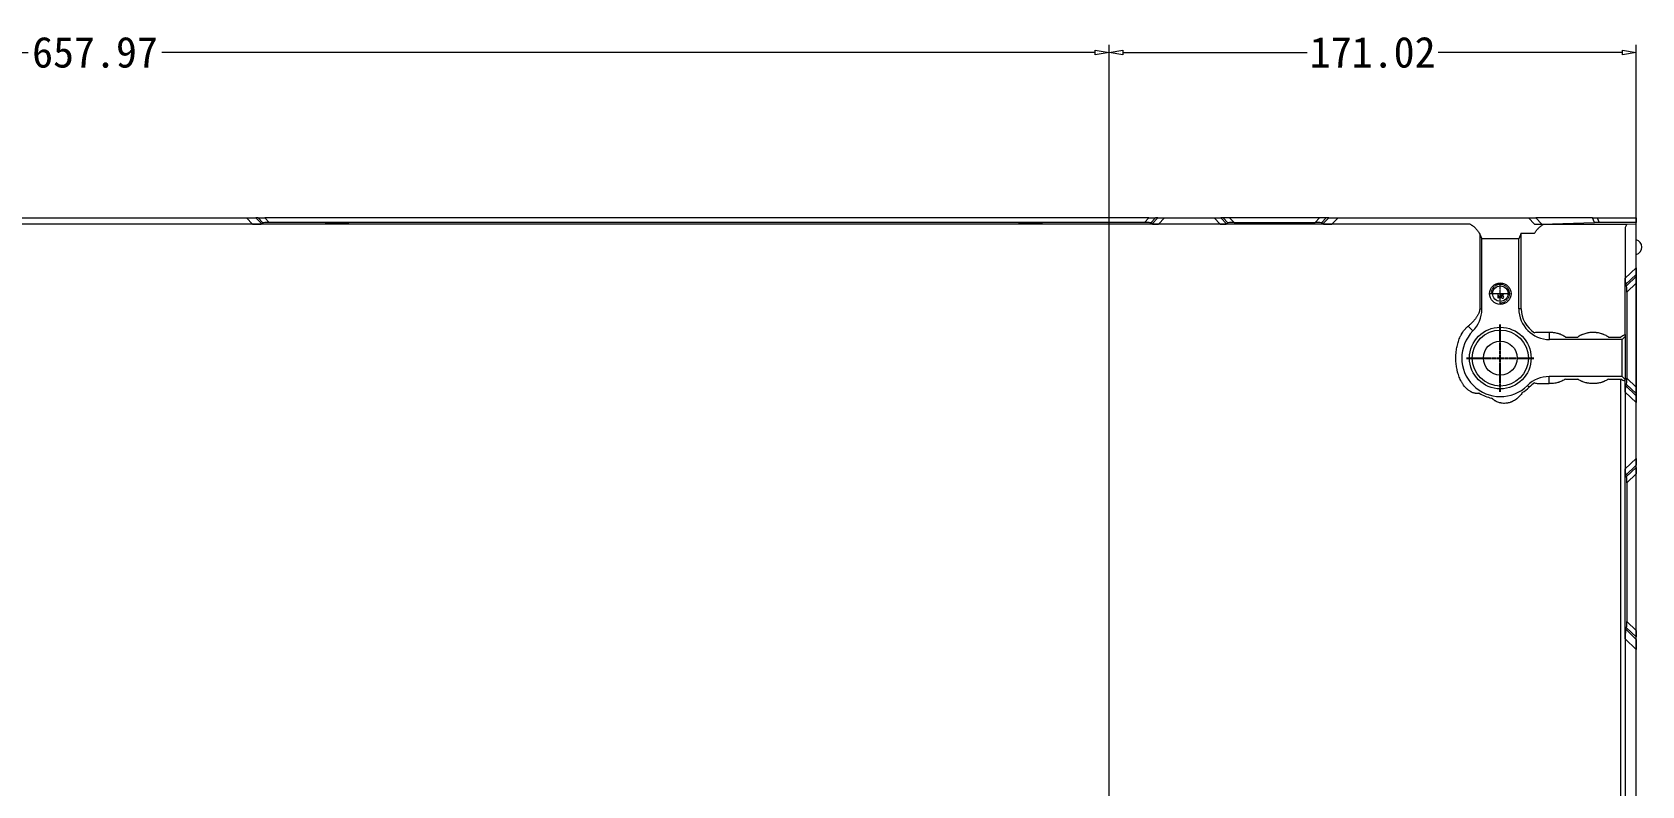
# Model space of a CAD drawing. Header units: millimetres. Extents: x 2035 to 3115, y 1699 to 2259.
# Drawn here: x 2593 to 3115, y 2015 to 2259 of the extents above; entities that cross this region are included whole.
import ezdxf

# ---------------------------------------------------------------- set-up
doc = ezdxf.new("R2010")
doc.units = ezdxf.units.MM
doc.linetypes.add('CENTER', pattern=[0.6, 0.375, -0.075, 0.075, -0.075])
doc.linetypes.add('HIDDEN', pattern=[9.525, 6.35, -3.175])
doc.layers.get('DEFPOINTS').update_dxf_attribs({"lineweight": 15})
doc.layers.add('5', color=7, linetype='Continuous', true_color=0xffffff)
doc.layers.add('6', color=7, linetype='Continuous', true_color=0xffffff)
doc.layers.add('52', color=3, linetype='Continuous', lineweight=15)
doc.layers.add('screw', color=33, linetype='Continuous', lineweight=13)
doc.styles.add('IT', font='NSimSun.ttf')
doc.styles.add('TXT', font='txt.shx', dxfattribs={"bigfont": 'gbcbig.shx'})
doc.dimstyles.new('t10', dxfattribs={"dimtxt": 10, "dimasz": 4.5, "dimexe": 2.5, "dimexo": 2.5, "dimgap": 1, "dimtad": 0, "dimzin": 9, "dimdsep": 46, "dimtxsty": 'IT', "dimblk": 'CLOSEDBLANK', "dimcen": 0, "dimclrd": 256, "dimclre": 256, "dimclrt": 200, "dimazin": 0, "dimtfac": 1, "dimtofl": 0, "dimtmove": 0, "dimatfit": 1, "dimldrblk": 'CLOSEDBLANK', "dimfxl": 1, "dimtolj": 1, "dimlwd": 0, "dimlwe": 0, "dimarcsym": 0})

# ---------------------------------------------------------------- blocks, each defined once
blk = doc.blocks.new('screw_m6_k')
at = {"layer": 'screw', "color": 1, "linetype": 'CENTER', "ltscale": 0.046609}
for p, q in [((-3.3, 0), (3.3, 0)), ((0, -3.3), (0, 3.3))]:
    blk.add_line(p, q, dxfattribs=at)
at = {"layer": 'screw', "color": 33}
blk.add_circle((0, 0), 2.5, dxfattribs=at)
at = {"layer": 'screw', "color": 92, "linetype": 'HIDDEN', "ltscale": 0.001835}
blk.add_arc((0, 0), 3, 270, 180, dxfattribs=at)
at = {"layer": 'screw', "color": 6, "style": 'TXT'}
blk.add_text('M6', height=1.2, dxfattribs=at).set_placement((-1.02, -1.5))
blk = doc.blocks.new('_CLOSEDBLANK')
at = {"color": 0, "linetype": 'ByBlock'}
for p, q in [((-1, -0.17), (-1, 0.17)), ((-1, 0.17), (0, 0)), ((0, 0), (-1, -0.17))]:
    blk.add_line(p, q, dxfattribs=at)
blk = doc.blocks.new('*D35')
at = {"layer": '52', "lineweight": 0, "transparency": 16777216}
for p, q in [((2284.05, 1892.9), (2284.05, 2255.08)), ((2288.55, 2252.58), (2591.34, 2252.58)), ((2937.52, 2252.58), (2634.73, 2252.58)), ((2942.02, 1893.2), (2942.02, 2255.08))]:
    blk.add_line(p, q, dxfattribs=at)
at = {"layer": 'DEFPOINTS', "color": 0, "transparency": 16777216}
for p in [(2942.02, 2252.58), (2284.05, 1890.4), (2942.02, 1890.7)]:
    blk.add_point(p, dxfattribs=at)
at = {"layer": '52', "lineweight": 0, "transparency": 16777216, "xscale": 4.5, "yscale": 4.5, "zscale": 4.5, "rotation": 180}
blk.add_blockref('_CLOSEDBLANK', (2284.05, 2252.58), dxfattribs=at)
at = {"layer": '52', "lineweight": 0, "transparency": 16777216, "xscale": 4.5, "yscale": 4.5, "zscale": 4.5}
blk.add_blockref('_CLOSEDBLANK', (2942.02, 2252.58), dxfattribs=at)
at = {"layer": '52', "color": 200, "transparency": 16777216, "insert": (2613.04, 2252.58), "char_height": 10, "attachment_point": 5, "style": 'IT'}
blk.add_mtext('\\A1;657.97', dxfattribs=at)
blk = doc.blocks.new('*D36')
at = {"layer": '52', "lineweight": 0, "transparency": 16777216}
for p, q in [((2942.02, 1892.9), (2942.02, 2255.08)), ((2946.52, 2252.58), (3006.33, 2252.58)), ((3108.54, 2252.58), (3048.72, 2252.58)), ((3113.04, 1892.9), (3113.04, 2255.08))]:
    blk.add_line(p, q, dxfattribs=at)
at = {"layer": 'DEFPOINTS', "color": 0, "transparency": 16777216}
for p in [(3113.04, 2252.58), (2942.02, 1890.4), (3113.04, 1890.4)]:
    blk.add_point(p, dxfattribs=at)
at = {"layer": '52', "lineweight": 0, "transparency": 16777216, "xscale": 4.5, "yscale": 4.5, "zscale": 4.5, "rotation": 180}
blk.add_blockref('_CLOSEDBLANK', (2942.02, 2252.58), dxfattribs=at)
at = {"layer": '52', "lineweight": 0, "transparency": 16777216, "xscale": 4.5, "yscale": 4.5, "zscale": 4.5}
blk.add_blockref('_CLOSEDBLANK', (3113.04, 2252.58), dxfattribs=at)
at = {"layer": '52', "color": 200, "transparency": 16777216, "insert": (3027.53, 2252.58), "char_height": 10, "attachment_point": 5, "style": 'IT'}
blk.add_mtext('\\A1;171.02', dxfattribs=at)

msp = doc.modelspace()

# ---------------------------------------------------------------- linework, layer by layer
at = {"layer": '5', "color": 7, "linetype": 'Continuous', "lineweight": 13}
for p, q in [((2584.882, 2198.896), (2662.165, 2198.896)), ((2662.165, 2198.896), (2665.189, 2198.896)), ((2664.164, 2196.853), (2662.165, 2198.896)), ((2666.006, 2198.896), (2665.189, 2198.896)), ((2665.189, 2198.896), (2667.13, 2196.912)), ((2666.006, 2198.896), (2668.124, 2198.896)), ((2666.006, 2198.896), (2667.519, 2197.301)), ((2954.949, 2198.896), (2668.124, 2198.896)), ((2669.586, 2197.355), (2668.124, 2198.896)), ((2954.949, 2198.896), (2953.487, 2197.355)), ((2954.949, 2198.896), (2957.068, 2198.896)), ((2955.555, 2197.301), (2957.068, 2198.896)), ((2955.949, 2196.907), (2957.841, 2198.896)), ((2957.841, 2198.896), (2957.068, 2198.896)), ((2957.841, 2198.896), (2960.013, 2198.896)), ((2960.013, 2198.896), (2958.069, 2196.853)), ((2960.013, 2198.896), (2976.06, 2198.896)), ((2976.06, 2198.896), (2978.232, 2198.896)), ((2978.004, 2196.853), (2976.06, 2198.896)), ((2979.006, 2198.896), (2978.232, 2198.896)), ((2978.232, 2198.896), (2980.125, 2196.907)), ((2981.124, 2198.896), (2979.006, 2198.896)), ((2980.519, 2197.301), (2979.006, 2198.896)), ((3010.323, 2198.896), (2981.124, 2198.896)), ((2981.124, 2198.896), (2982.586, 2197.355)), ((3008.861, 2197.355), (3010.323, 2198.896)), ((3012.441, 2198.896), (3010.323, 2198.896)), ((3012.441, 2198.896), (3010.928, 2197.301)), ((3011.317, 2196.912), (3013.258, 2198.896)), ((3013.258, 2198.896), (3012.441, 2198.896)), ((3013.258, 2198.896), (3016.282, 2198.896)), ((3016.282, 2198.896), (3014.283, 2196.853)), ((3016.282, 2198.896), (3078.066, 2198.896)), ((3078.066, 2198.896), (3080.472, 2198.896)), ((3080.067, 2196.853), (3078.066, 2198.896)), ((3098.829, 2198.896), (3080.472, 2198.896)), ((3080.472, 2198.896), (3082.451, 2196.876)), ((3098.829, 2198.896), (3100.329, 2198.896)), ((3099.474, 2197.339), (3098.829, 2198.896)), ((3100.329, 2198.896), (3113.037, 2198.896)), ((3100.329, 2198.896), (3100.968, 2197.355)), ((3113.037, 2198.896), (3113.037, 2197.355)), ((2664.164, 2196.853), (2582.883, 2196.853)), ((2958.069, 2196.853), (2664.164, 2196.853)), ((2667.519, 2197.301), (2667.13, 2196.912)), ((2953.487, 2197.355), (2669.586, 2197.355)), ((2955.949, 2196.907), (2955.555, 2197.301)), ((2978.004, 2196.853), (2958.069, 2196.853)), ((3014.283, 2196.853), (2978.004, 2196.853)), ((2980.125, 2196.907), (2980.519, 2197.301)), ((2982.586, 2197.355), (3008.861, 2197.355)), ((3011.317, 2196.912), (3010.928, 2197.301)), ((3055.112, 2196.853), (3014.283, 2196.853)), ((3059.113, 2196.853), (3055.112, 2196.853)), ((3062.248, 2193.644), (3062.937, 2192.059)), ((3062.248, 2193.644), (3062.248, 2169.215)), ((3075.737, 2193.899), (3074.937, 2192.059)), ((3075.737, 2169.396), (3075.737, 2193.899)), ((3075.737, 2193.899), (3080.069, 2193.899)), ((3080.067, 2196.853), (3083.053, 2196.853)), ((3082.451, 2196.876), (3099.474, 2197.339)), ((3087.053, 2196.853), (3097.024, 2196.853)), ((3113.037, 2197.355), (3100.968, 2197.355)), ((3101.024, 2196.853), (3109.977, 2196.853)), ((3109.977, 2196.853), (3109.481, 2195.772)), ((3109.481, 2195.772), (3109.481, 2179.333)), ((3109.977, 2196.853), (3113.037, 2196.929)), ((3113.037, 2196.929), (3113.037, 2197.355)), ((3113.037, 2182.716), (3113.037, 2196.929)), ((3062.937, 2169.215), (3062.937, 2192.059)), ((3074.937, 2192.059), (3062.937, 2192.059)), ((3074.937, 2169.396), (3074.937, 2192.059)), ((3109.481, 2179.333), (3113.037, 2182.716)), ((3113.037, 2182.716), (3113.037, 2180.544)), ((3113.037, 2180.544), (3109.535, 2177.213)), ((3109.901, 2176.847), (3113.037, 2179.822)), ((3113.037, 2177.703), (3109.955, 2174.779)), ((3113.037, 2180.544), (3113.037, 2179.822)), ((3113.037, 2179.822), (3113.037, 2177.703)), ((3113.037, 2177.703), (3113.037, 2143.983)), ((3109.535, 2177.213), (3109.901, 2176.847)), ((3109.955, 2174.779), (3109.955, 2146.907)), ((3062.937, 2169.215), (3062.248, 2169.215)), ((3075.737, 2169.396), (3074.937, 2169.396)), ((3058.484, 2163.73), (3060.048, 2162.184)), ((3084.937, 2159.396), (3084.937, 2161.695)), ((3108.439, 2159.396), (3084.937, 2159.396)), ((3090.038, 2160.196), (3094.039, 2160.196)), ((3104.008, 2160.196), (3108.012, 2160.196)), ((3108.439, 2159.396), (3109.465, 2160.395)), ((3108.439, 2147.396), (3108.439, 2159.396)), ((3109.481, 2161.01), (3109.465, 2160.395)), ((3109.465, 2160.395), (3109.465, 2146.396)), ((3084.756, 2145.101), (3084.756, 2147.396)), ((3108.439, 2147.396), (3084.756, 2147.396)), ((3090.038, 2146.596), (3094.039, 2146.596)), ((3104.008, 2146.596), (3108.012, 2146.596)), ((3109.465, 2146.396), (3108.439, 2147.396)), ((3109.481, 2145.781), (3109.465, 2146.396)), ((3109.955, 2146.907), (3113.037, 2143.983)), ((3077.725, 2144.507), (3078.288, 2143.938)), ((3113.037, 2138.97), (3109.481, 2142.353)), ((3109.535, 2144.474), (3109.901, 2144.84)), ((3109.535, 2144.474), (3113.037, 2141.142)), ((3113.037, 2141.865), (3109.901, 2144.84)), ((3113.037, 2143.983), (3113.037, 2141.865)), ((3113.037, 2141.865), (3113.037, 2141.142)), ((3113.037, 2141.142), (3113.037, 2138.97)), ((3113.037, 2120.821), (3113.037, 2138.97)), ((3109.481, 2117.438), (3113.037, 2120.821)), ((3113.037, 2120.821), (3113.037, 2118.649)), ((3113.037, 2118.649), (3109.535, 2115.317)), ((3109.535, 2115.317), (3109.901, 2114.951)), ((3113.037, 2117.927), (3109.901, 2114.951)), ((3109.955, 2112.884), (3113.037, 2115.808)), ((3113.037, 2117.927), (3113.037, 2118.649)), ((3113.037, 2117.927), (3113.037, 2115.808)), ((3113.037, 2065.009), (3113.037, 2115.808)), ((3109.955, 2112.884), (3109.955, 2067.933)), ((3113.037, 2065.009), (3109.955, 2067.933)), ((3109.901, 2065.866), (3109.543, 2065.508)), ((3109.543, 2065.508), (3113.037, 2062.071)), ((3109.901, 2065.866), (3113.037, 2062.891)), ((3113.037, 2065.009), (3113.037, 2062.891)), ((3113.037, 2062.071), (3113.037, 2062.891)), ((3113.037, 2058.802), (3109.481, 2062.3)), ((3109.481, 2062.3), (3109.481, 2005.491)), ((3113.037, 2062.071), (3113.037, 2058.802)), ((3113.037, 2008.989), (3113.037, 2058.802))]:
    msp.add_line(p, q, dxfattribs=at)
at = {"layer": '5', "color": 1, "linetype": 'CENTER', "ltscale": 0.155364}
for p, q in [((3068.937, 2142.396), (3068.937, 2164.396)), ((3057.937, 2153.396), (3079.937, 2153.396))]:
    msp.add_line(p, q, dxfattribs=at)
at = {"layer": '5', "color": 7, "linetype": 'Continuous', "lineweight": 13}
for centre, radius in [((3068.937, 2174.296), 3.5), ((3068.937, 2174.296), 2.5), ((3068.937, 2153.396), 10), ((3068.937, 2153.396), 9.09), ((3068.937, 2153.396), 5.5)]:
    msp.add_circle(centre, radius, dxfattribs=at)
for centre, radius, start, end in [((3052.937, 2169.215), 10, 315.32539, 0), ((3084.937, 2169.396), 10, 180, 270), ((3084.937, 2169.396), 9.2, 180, 238.05515), ((3068.937, 2153.396), 12.5, 135.32539, 314.67461), ((3084.756, 2137.396), 10, 90, 134.67461), ((3068.937, 2153.396), 13.3, 239.05366, 257.6786), ((3068.937, 2153.396), 13.3, 302.42341, 314.67461), ((3084.756, 2137.396), 9.2, 120.62791, 134.67461)]:
    msp.add_arc(centre, radius, start, end, dxfattribs=at)
for centre, major_axis, ratio, start_param, end_param in [((2662.909, 2196.94), (-4.222, 0.026), 0.019595, 1.8728427, 3.1222382), ((2671.707, 2197.241), (-4.19, 0.058), 0.023478, 5.2436433, 6.2603506), ((2951.366, 2197.241), (4.19, 0.058), 0.023478, 0.0228347, 1.039543), ((2960.14, 2196.964), (4.193, 0.055), 0.023029, 3.1640226, 4.1954621), ((2975.933, 2196.964), (-4.193, 0.055), 0.023029, 2.0877232, 3.1191628), ((2984.707, 2197.241), (-4.19, 0.058), 0.023478, 5.2436423, 6.2603506), ((3006.74, 2197.241), (4.19, 0.058), 0.023478, 0.0228347, 1.039543), ((3015.538, 2196.94), (4.222, 0.026), 0.019595, 3.1609471, 4.4103427), ((3078.81, 2196.94), (-4.224, 0.026), 0.019586, 1.8729737, 2.6099736), ((3101.893, 2197.241), (-3.26, 0.032), 0.033548, 5.000691, 5.5487194), ((3109.592, 2181.404), (0.055, 4.193), 0.023029, 2.0877242, 3.1191628), ((3109.841, 2172.658), (0.058, 4.19), 0.023478, 5.2436423, 6.2603506), ((3109.841, 2149.028), (-0.058, 4.19), 0.023478, 3.1644274, 4.1811357), ((3109.592, 2140.282), (-0.055, 4.193), 0.023029, 0.0224299, 1.0538705), ((3109.592, 2119.509), (0.055, 4.193), 0.023029, 2.0877242, 3.1191628), ((3109.841, 2110.763), (0.058, 4.19), 0.023478, 5.2436423, 6.2603506), ((3109.841, 2070.054), (-0.058, 4.19), 0.023478, 3.1644274, 4.1811357), ((3109.565, 2061.281), (-0.02, 4.228), 0.019185, 0.0190009, 1.3273323)]:
    msp.add_ellipse(centre, major_axis=major_axis, ratio=ratio, start_param=start_param, end_param=end_param, dxfattribs=at)
for centre in [(2691.537, 2197.186), (2916.537, 2197.186)]:
    msp.add_ellipse(centre, major_axis=(-3.75, 0), ratio=0.026186, dxfattribs=at)
for points, knots in [([(3059.113, 2196.853), (3059.29, 2196.765), (3059.461, 2196.668), (3059.708, 2196.51), (3059.83, 2196.429), (3059.948, 2196.343), (3060.027, 2196.285), (3060.066, 2196.255), (3060.41, 2195.987), (3060.687, 2195.727), (3061.069, 2195.314), (3061.191, 2195.173), (3061.425, 2194.883), (3061.538, 2194.735), (3061.754, 2194.433), (3061.858, 2194.279), (3062.058, 2193.965), (3062.155, 2193.806), (3062.248, 2193.644)], [0, 0, 0, 0, 0.125, 0.125, 0.1875, 0.21875, 0.21875, 0.25, 0.25, 0.5, 0.5, 0.625, 0.625, 0.75, 0.75, 0.875, 0.875, 1, 1, 1, 1]), ([(3080.069, 2193.899), (3080.159, 2194.048), (3080.254, 2194.196), (3080.449, 2194.486), (3080.55, 2194.629), (3080.761, 2194.909), (3080.871, 2195.047), (3081.042, 2195.249), (3081.101, 2195.316), (3081.22, 2195.448), (3081.28, 2195.513), (3081.465, 2195.704), (3081.592, 2195.827), (3081.856, 2196.062), (3081.993, 2196.175), (3082.277, 2196.39), (3082.424, 2196.491), (3082.73, 2196.682), (3082.888, 2196.771), (3083.053, 2196.853)], [0, 0, 0, 0, 0.125, 0.125, 0.25, 0.25, 0.375, 0.375, 0.4375, 0.4375, 0.5, 0.5, 0.625, 0.625, 0.75, 0.75, 0.875, 0.875, 1, 1, 1, 1]), ([(3083.053, 2196.853), (3083.218, 2196.854), (3083.384, 2196.855), (3083.715, 2196.856), (3084.048, 2196.857), (3084.548, 2196.859), (3084.884, 2196.859), (3085.22, 2196.859), (3085.389, 2196.859), (3085.6, 2196.858), (3085.642, 2196.858), (3085.727, 2196.858), (3085.853, 2196.858), (3085.979, 2196.858), (3086.23, 2196.857), (3086.562, 2196.856), (3086.89, 2196.854), (3087.053, 2196.853)], [0, 0, 0, 0, 0.125, 0.125, 0.25, 0.375, 0.5, 0.5, 0.625, 0.625, 0.65625, 0.65625, 0.6875, 0.75, 0.75, 0.875, 1, 1, 1, 1]), ([(3097.024, 2196.853), (3097.188, 2196.854), (3097.352, 2196.855), (3097.682, 2196.856), (3098.014, 2196.857), (3098.347, 2196.858), (3098.682, 2196.859), (3098.849, 2196.859), (3099.102, 2196.859), (3099.186, 2196.859), (3099.355, 2196.859), (3099.439, 2196.859), (3099.692, 2196.858), (3099.86, 2196.858), (3100.112, 2196.857), (3100.196, 2196.857), (3100.363, 2196.856), (3100.446, 2196.856), (3100.695, 2196.855), (3100.86, 2196.854), (3101.024, 2196.853)], [0, 0, 0, 0, 0.125, 0.125, 0.25, 0.375, 0.375, 0.5, 0.5, 0.5625, 0.5625, 0.625, 0.625, 0.75, 0.75, 0.8125, 0.8125, 0.875, 0.875, 1, 1, 1, 1]), ([(3062.248, 2169.215), (3062.248, 2169.14), (3062.244, 2169.066), (3062.229, 2168.92), (3062.219, 2168.848), (3062.192, 2168.705), (3062.176, 2168.634), (3062.147, 2168.528), (3062.137, 2168.493), (3062.116, 2168.424), (3062.105, 2168.389), (3062.071, 2168.287), (3062.047, 2168.22), (3061.995, 2168.088), (3061.968, 2168.023), (3061.883, 2167.831), (3061.822, 2167.705), (3061.694, 2167.458), (3061.627, 2167.337), (3061.487, 2167.097), (3061.414, 2166.979), (3061.263, 2166.744), (3061.185, 2166.628), (3061.025, 2166.398), (3060.943, 2166.285), (3060.774, 2166.059), (3060.687, 2165.948), (3060.511, 2165.728), (3060.421, 2165.619), (3060.146, 2165.297), (3059.955, 2165.088), (3059.56, 2164.682), (3059.355, 2164.484), (3058.931, 2164.099), (3058.711, 2163.912), (3058.484, 2163.73)], [0, 0, 0, 0, 0.03125, 0.03125, 0.0625, 0.0625, 0.09375, 0.09375, 0.109375, 0.109375, 0.125, 0.125, 0.15625, 0.15625, 0.1875, 0.1875, 0.25, 0.25, 0.3125, 0.3125, 0.375, 0.375, 0.4375, 0.4375, 0.5, 0.5, 0.5625, 0.5625, 0.625, 0.625, 0.75, 0.75, 0.875, 0.875, 1, 1, 1, 1]), ([(3062.097, 2141.989), (3061.983, 2141.962), (3061.866, 2141.941), (3061.629, 2141.914), (3061.507, 2141.906), (3061.26, 2141.905), (3061.134, 2141.912), (3060.942, 2141.932), (3060.877, 2141.941), (3060.748, 2141.962), (3060.684, 2141.974), (3060.491, 2142.015), (3060.363, 2142.05), (3060.109, 2142.131), (3059.982, 2142.178), (3059.793, 2142.257), (3059.73, 2142.285), (3059.636, 2142.329), (3059.604, 2142.344), (3059.542, 2142.375), (3059.387, 2142.454), (3059.237, 2142.54), (3059, 2142.685), (3058.884, 2142.763), (3058.657, 2142.925), (3058.546, 2143.011), (3058.382, 2143.144), (3058.301, 2143.213), (3058.221, 2143.283), (3058.168, 2143.331), (3058.142, 2143.354), (3058.011, 2143.475), (3057.91, 2143.574), (3057.615, 2143.878), (3057.43, 2144.09), (3057.08, 2144.531), (3056.915, 2144.76), (3056.682, 2145.114), (3056.606, 2145.234), (3056.459, 2145.477), (3056.389, 2145.6), (3056.184, 2145.971), (3056.057, 2146.222), (3055.82, 2146.73), (3055.71, 2146.988), (3055.506, 2147.509), (3055.412, 2147.773), (3055.238, 2148.306), (3055.158, 2148.576), (3055.049, 2148.984), (3055.014, 2149.121), (3054.965, 2149.327), (3054.949, 2149.396), (3054.918, 2149.534), (3054.843, 2149.879), (3054.778, 2150.224), (3054.689, 2150.778), (3054.651, 2151.056), (3054.589, 2151.611), (3054.539, 2152.168), (3054.502, 2153.005), (3054.504, 2153.845), (3054.53, 2154.406), (3054.56, 2154.828), (3054.571, 2154.969), (3054.591, 2155.181), (3054.598, 2155.251), (3054.613, 2155.392), (3054.652, 2155.742), (3054.74, 2156.368), (3054.844, 2156.917), (3054.962, 2157.462), (3055.028, 2157.733), (3055.174, 2158.27), (3055.253, 2158.536), (3055.428, 2159.065), (3055.523, 2159.327), (3055.728, 2159.847), (3055.839, 2160.105), (3056.019, 2160.487), (3056.082, 2160.614), (3056.179, 2160.804), (3056.212, 2160.867), (3056.279, 2160.992), (3056.313, 2161.054), (3056.486, 2161.363), (3056.632, 2161.605), (3056.945, 2162.074), (3057.111, 2162.302), (3057.376, 2162.632), (3057.467, 2162.74), (3057.608, 2162.899), (3057.656, 2162.952), (3057.753, 2163.056), (3057.802, 2163.107), (3058.052, 2163.361), (3058.263, 2163.552), (3058.484, 2163.73)], [0, 0, 0, 0, 0.015625, 0.015625, 0.03125, 0.03125, 0.046875, 0.046875, 0.0546875, 0.0546875, 0.0625, 0.0625, 0.078125, 0.078125, 0.09375, 0.09375, 0.1015625, 0.1015625, 0.1054688, 0.1054688, 0.109375, 0.125, 0.125, 0.140625, 0.140625, 0.15625, 0.15625, 0.1640625, 0.1679688, 0.1679688, 0.171875, 0.171875, 0.1875, 0.1875, 0.21875, 0.21875, 0.25, 0.25, 0.265625, 0.265625, 0.28125, 0.28125, 0.3125, 0.3125, 0.34375, 0.34375, 0.375, 0.375, 0.40625, 0.40625, 0.421875, 0.421875, 0.4296875, 0.4296875, 0.4375, 0.46875, 0.46875, 0.5, 0.5, 0.53125, 0.5625, 0.59375, 0.625, 0.625, 0.640625, 0.640625, 0.6484375, 0.6484375, 0.65625, 0.6875, 0.71875, 0.71875, 0.75, 0.75, 0.78125, 0.78125, 0.8125, 0.8125, 0.84375, 0.84375, 0.859375, 0.859375, 0.8671875, 0.8671875, 0.875, 0.875, 0.90625, 0.90625, 0.9375, 0.9375, 0.953125, 0.953125, 0.9609375, 0.9609375, 0.96875, 0.96875, 1, 1, 1, 1]), ([(3084.937, 2161.695), (3084.719, 2161.692), (3084.503, 2161.69), (3084.073, 2161.691), (3083.86, 2161.693), (3083.435, 2161.699), (3083.224, 2161.703), (3082.805, 2161.713), (3082.597, 2161.718), (3082.287, 2161.725), (3082.183, 2161.727), (3082.029, 2161.729), (3081.978, 2161.73), (3081.876, 2161.731), (3081.825, 2161.731), (3081.57, 2161.731), (3081.372, 2161.728), (3080.983, 2161.711), (3080.793, 2161.698), (3080.423, 2161.656), (3080.243, 2161.627), (3080.069, 2161.589)], [0, 0, 0, 0, 0.125, 0.125, 0.25, 0.25, 0.375, 0.375, 0.5, 0.5, 0.5625, 0.5625, 0.59375, 0.59375, 0.625, 0.625, 0.75, 0.75, 0.875, 0.875, 1, 1, 1, 1]), ([(3090.038, 2160.196), (3089.871, 2160.315), (3089.697, 2160.429), (3089.336, 2160.643), (3089.148, 2160.743), (3088.76, 2160.931), (3088.558, 2161.018), (3088.297, 2161.117), (3088.245, 2161.137), (3088.138, 2161.175), (3088.085, 2161.194), (3087.924, 2161.248), (3087.815, 2161.282), (3087.488, 2161.378), (3087.266, 2161.434), (3086.816, 2161.531), (3086.588, 2161.572), (3086.24, 2161.62), (3086.123, 2161.635), (3085.947, 2161.653), (3085.888, 2161.658), (3085.769, 2161.668), (3085.71, 2161.672), (3085.413, 2161.692), (3085.175, 2161.698), (3084.937, 2161.695)], [0, 0, 0, 0, 0.125, 0.125, 0.25, 0.25, 0.375, 0.375, 0.40625, 0.40625, 0.4375, 0.4375, 0.5, 0.5, 0.625, 0.625, 0.75, 0.75, 0.8125, 0.8125, 0.84375, 0.84375, 0.875, 0.875, 1, 1, 1, 1]), ([(3104.008, 2160.196), (3103.844, 2160.313), (3103.674, 2160.425), (3103.32, 2160.635), (3103.137, 2160.734), (3102.757, 2160.918), (3102.561, 2161.004), (3102.306, 2161.103), (3102.255, 2161.122), (3102.151, 2161.16), (3102.099, 2161.179), (3101.941, 2161.233), (3101.835, 2161.267), (3101.515, 2161.363), (3101.298, 2161.419), (3100.858, 2161.517), (3100.635, 2161.558), (3100.296, 2161.609), (3100.182, 2161.624), (3100.01, 2161.643), (3099.952, 2161.649), (3099.837, 2161.66), (3099.778, 2161.665), (3099.488, 2161.687), (3099.257, 2161.696), (3098.795, 2161.696), (3098.566, 2161.687), (3098.107, 2161.653), (3097.879, 2161.627), (3097.595, 2161.585), (3097.538, 2161.577), (3097.424, 2161.558), (3097.368, 2161.548), (3097.198, 2161.517), (3097.087, 2161.494), (3096.755, 2161.421), (3096.538, 2161.364), (3096.113, 2161.237), (3095.905, 2161.166), (3095.6, 2161.048), (3095.499, 2161.007), (3095.35, 2160.942), (3095.301, 2160.92), (3095.203, 2160.875), (3095.154, 2160.852), (3094.914, 2160.735), (3094.73, 2160.636), (3094.374, 2160.425), (3094.203, 2160.313), (3094.039, 2160.196)], [0, 0, 0, 0, 0.0625, 0.0625, 0.125, 0.125, 0.1875, 0.1875, 0.203125, 0.203125, 0.21875, 0.21875, 0.25, 0.25, 0.3125, 0.3125, 0.375, 0.375, 0.40625, 0.40625, 0.421875, 0.421875, 0.4375, 0.4375, 0.5, 0.5, 0.5625, 0.5625, 0.625, 0.625, 0.640625, 0.640625, 0.65625, 0.65625, 0.6875, 0.6875, 0.75, 0.75, 0.8125, 0.8125, 0.84375, 0.84375, 0.859375, 0.859375, 0.875, 0.875, 0.9375, 0.9375, 1, 1, 1, 1]), ([(3109.481, 2161.01), (3109.211, 2160.897), (3108.954, 2160.772), (3108.464, 2160.501), (3108.232, 2160.354), (3108.012, 2160.196)], [0, 0, 0, 0, 0.5, 0.5, 1, 1, 1, 1]), ([(3090.038, 2146.596), (3089.866, 2146.472), (3089.686, 2146.355), (3089.312, 2146.135), (3089.118, 2146.032), (3088.715, 2145.841), (3088.506, 2145.752), (3088.235, 2145.651), (3088.181, 2145.631), (3088.07, 2145.592), (3087.904, 2145.536), (3087.736, 2145.485), (3087.397, 2145.389), (3086.937, 2145.278), (3086.464, 2145.2), (3086.103, 2145.154), (3085.982, 2145.141), (3085.737, 2145.12), (3085.492, 2145.104), (3085.247, 2145.097), (3085.002, 2145.095), (3084.879, 2145.097), (3084.756, 2145.101)], [0, 0, 0, 0, 0.125, 0.125, 0.25, 0.25, 0.375, 0.375, 0.40625, 0.40625, 0.4375, 0.5, 0.5, 0.625, 0.75, 0.75, 0.8125, 0.8125, 0.875, 0.9375, 0.9375, 1, 1, 1, 1]), ([(3104.008, 2146.596), (3103.844, 2146.478), (3103.674, 2146.367), (3103.32, 2146.156), (3103.137, 2146.058), (3102.757, 2145.873), (3102.561, 2145.787), (3102.306, 2145.688), (3102.255, 2145.669), (3102.151, 2145.631), (3102.099, 2145.613), (3101.941, 2145.559), (3101.835, 2145.525), (3101.515, 2145.428), (3101.298, 2145.372), (3100.858, 2145.274), (3100.635, 2145.233), (3100.296, 2145.182), (3100.182, 2145.167), (3100.01, 2145.148), (3099.952, 2145.142), (3099.837, 2145.131), (3099.778, 2145.126), (3099.488, 2145.104), (3099.257, 2145.096), (3098.795, 2145.096), (3098.566, 2145.104), (3098.107, 2145.139), (3097.879, 2145.164), (3097.595, 2145.206), (3097.538, 2145.215), (3097.424, 2145.233), (3097.368, 2145.243), (3097.198, 2145.274), (3097.087, 2145.297), (3096.755, 2145.37), (3096.538, 2145.427), (3096.113, 2145.554), (3095.905, 2145.625), (3095.6, 2145.743), (3095.499, 2145.784), (3095.35, 2145.849), (3095.301, 2145.871), (3095.203, 2145.916), (3095.154, 2145.939), (3094.914, 2146.056), (3094.73, 2146.155), (3094.374, 2146.366), (3094.203, 2146.478), (3094.039, 2146.596)], [0, 0, 0, 0, 0.0625, 0.0625, 0.125, 0.125, 0.1875, 0.1875, 0.203125, 0.203125, 0.21875, 0.21875, 0.25, 0.25, 0.3125, 0.3125, 0.375, 0.375, 0.40625, 0.40625, 0.421875, 0.421875, 0.4375, 0.4375, 0.5, 0.5, 0.5625, 0.5625, 0.625, 0.625, 0.640625, 0.640625, 0.65625, 0.65625, 0.6875, 0.6875, 0.75, 0.75, 0.8125, 0.8125, 0.84375, 0.84375, 0.859375, 0.859375, 0.875, 0.875, 0.9375, 0.9375, 1, 1, 1, 1]), ([(3108.011, 2091.435), (3108.011, 2105.358), (3108.011, 2119.28), (3108.012, 2137.667), (3108.012, 2142.131), (3108.012, 2146.596)], [0, 0, 0, 0, 0.7571874, 0.7571874, 1, 1, 1, 1]), ([(3109.481, 2145.781), (3109.211, 2145.894), (3108.954, 2146.019), (3108.464, 2146.291), (3108.232, 2146.438), (3108.012, 2146.596)], [0, 0, 0, 0, 0.5, 0.5, 1, 1, 1, 1]), ([(3076.068, 2142.169), (3075.936, 2141.974), (3075.798, 2141.784), (3075.508, 2141.413), (3075.356, 2141.233), (3075.037, 2140.884), (3074.869, 2140.715), (3074.604, 2140.471), (3074.514, 2140.391), (3074.375, 2140.274), (3074.328, 2140.235), (3074.232, 2140.159), (3074.184, 2140.121), (3073.941, 2139.935), (3073.739, 2139.796), (3073.321, 2139.538), (3073.105, 2139.419), (3072.768, 2139.257), (3072.654, 2139.206), (3072.48, 2139.134), (3072.421, 2139.11), (3072.303, 2139.066), (3072.243, 2139.044), (3071.946, 2138.941), (3071.704, 2138.872), (3071.335, 2138.793), (3071.21, 2138.771), (3071.022, 2138.743), (3070.928, 2138.731), (3070.833, 2138.721), (3070.769, 2138.715), (3070.738, 2138.712), (3070.452, 2138.69), (3070.2, 2138.687), (3069.7, 2138.713), (3069.453, 2138.743), (3069.177, 2138.793), (3069.146, 2138.799), (3069.085, 2138.811), (3069.055, 2138.818), (3068.963, 2138.837), (3068.903, 2138.851), (3068.723, 2138.896), (3068.605, 2138.93), (3068.256, 2139.041), (3068.031, 2139.128), (3067.759, 2139.253), (3067.678, 2139.292), (3067.598, 2139.332), (3067.545, 2139.359), (3067.518, 2139.373), (3067.387, 2139.444), (3067.285, 2139.503), (3066.985, 2139.686), (3066.795, 2139.818), (3066.434, 2140.098), (3066.262, 2140.246), (3066.098, 2140.402)], [0, 0, 0, 0, 0.0625, 0.0625, 0.125, 0.125, 0.1875, 0.1875, 0.21875, 0.21875, 0.234375, 0.234375, 0.25, 0.25, 0.3125, 0.3125, 0.375, 0.375, 0.40625, 0.40625, 0.421875, 0.421875, 0.4375, 0.4375, 0.5, 0.5, 0.53125, 0.53125, 0.546875, 0.5546875, 0.5546875, 0.5625, 0.5625, 0.625, 0.625, 0.6875, 0.6875, 0.6953125, 0.6953125, 0.703125, 0.703125, 0.71875, 0.71875, 0.75, 0.75, 0.8125, 0.8125, 0.828125, 0.8359375, 0.8359375, 0.84375, 0.84375, 0.875, 0.875, 0.9375, 0.9375, 1, 1, 1, 1]), ([(3080.069, 2145.312), (3080.237, 2145.272), (3080.41, 2145.24), (3080.765, 2145.191), (3080.947, 2145.173), (3081.319, 2145.147), (3081.509, 2145.139), (3081.801, 2145.131), (3081.899, 2145.13), (3082.047, 2145.128), (3082.097, 2145.127), (3082.197, 2145.127), (3082.247, 2145.126), (3082.497, 2145.125), (3082.698, 2145.126), (3083.103, 2145.126), (3083.307, 2145.126), (3083.717, 2145.123), (3083.923, 2145.121), (3084.338, 2145.113), (3084.546, 2145.107), (3084.756, 2145.101)], [0, 0, 0, 0, 0.125, 0.125, 0.25, 0.25, 0.375, 0.375, 0.4375, 0.4375, 0.46875, 0.46875, 0.5, 0.5, 0.625, 0.625, 0.75, 0.75, 0.875, 0.875, 1, 1, 1, 1]), ([(3108.01, 1808.458), (3108.01, 1855.27), (3108.011, 1902.083), (3108.011, 1955.358), (3108.011, 1961.821), (3108.011, 1994.136), (3108.011, 2019.988), (3108.011, 2060.337), (3108.011, 2074.835), (3108.011, 2089.333)], [0, 0, 0, 0, 0.5, 0.5, 0.5690295, 0.5690295, 0.8451476, 0.8451476, 1, 1, 1, 1]), ([(3108.011, 2090.384), (3108.011, 2090.56), (3108.011, 2090.735), (3108.011, 2091.085), (3108.011, 2091.26), (3108.011, 2091.435)], [0, 0, 0, 0, 0.5, 0.5, 1, 1, 1, 1]), ([(3108.011, 2089.333), (3108.011, 2089.509), (3108.011, 2089.684), (3108.011, 2090.034), (3108.011, 2090.209), (3108.011, 2090.384)], [0, 0, 0, 0, 0.5, 0.5, 1, 1, 1, 1])]:
    msp.add_open_spline(points, degree=3, knots=knots, dxfattribs=at)
for points in [[(3109.481, 2161.01), (3109.481, 2167.118), (3109.481, 2173.225), (3109.481, 2179.333)], [(3109.481, 2142.353), (3109.481, 2143.496), (3109.481, 2144.638), (3109.481, 2145.781)], [(3109.481, 2142.353), (3109.481, 2134.048), (3109.481, 2125.743), (3109.481, 2117.438)], [(3109.481, 2062.3), (3109.481, 2080.679), (3109.481, 2099.059), (3109.481, 2117.438)]]:
    msp.add_open_spline(points, degree=3, dxfattribs=at)
at = {"layer": '6', "color": 7, "linetype": 'Continuous', "lineweight": 13}
for start, end in [(0, 73.73932), (286.26068, 0)]:
    msp.add_arc((3112.337, 2189.396), 2.5, start, end, dxfattribs=at)

# ---------------------------------------------------------------- block references
at = {"layer": 'screw'}
msp.add_blockref('screw_m6_k', (3068.937, 2174.296), dxfattribs=at)

# ---------------------------------------------------------------- dimensions: what is measured, and where the dimension line sits
at = {"layer": '52'}
for base, p1, p2, picture, middle in [((2942.021, 2252.58), (2284.052, 1890.396), (2942.021, 1890.696), '*D35', (2613.037, 2252.58)), ((3113.037, 2252.58), (2942.021, 1890.396), (3113.037, 1890.396), '*D36', (3027.529, 2252.58))]:
    dim = msp.add_linear_dim(base=base, p1=p1, p2=p2, dimstyle='t10', dxfattribs=at)
    dim.commit()
    dim.dimension.update_dxf_attribs({"geometry": picture, "text_midpoint": middle})

doc.saveas('drawing.dxf')
